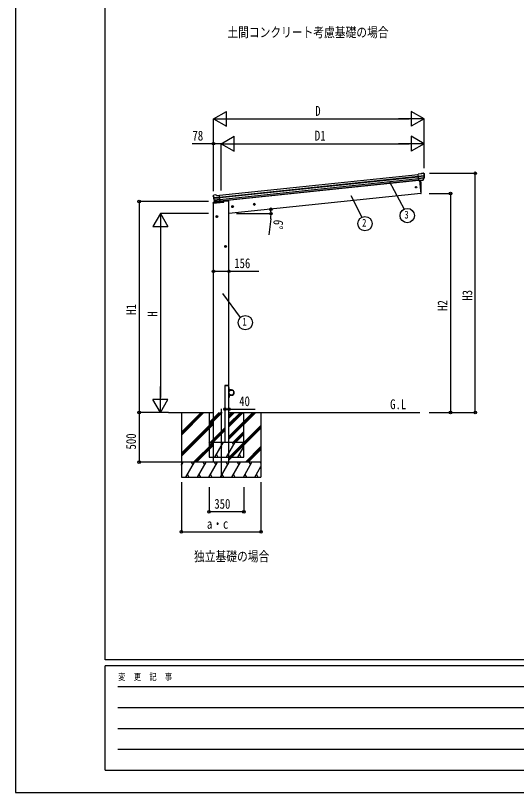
# Model space of a CAD drawing. Units: millimetres, scale not verified. Extents: x -12615 to 12615, y -8910 to 8910.
# Drawn here: x -12615 to -7581, y -8910 to -1095 of the extents above; entities that cross this region are included whole.
import ezdxf
from ezdxf.enums import TextEntityAlignment as Align

# ---------------------------------------------------------------- set-up
doc = ezdxf.new("R2010")
doc.units = ezdxf.units.MM
doc.header["$LTSCALE"] = 40
for name, color, linetype in [('0-2_USER1', 3, 'Continuous'), ('0-3_YKK_12', 2, 'Continuous'), ('0-4_YKK_13', 4, 'Continuous'), ('0-5_YKK_A1', 4, 'Continuous'), ('0-6_YKK_D', 6, 'Continuous'), ('0-7_YKK_ZWAK', 7, 'Continuous')]:
    doc.layers.add(name, color=color, linetype=linetype)
doc.styles.add('ＭＳ ゴシック', font='')
doc.styles.get('ＭＳ ゴシック').set_extended_font_data('MS Gothic')

msp = doc.modelspace()

# ---------------------------------------------------------------- linework, layer by layer
at = {"layer": '0-3_YKK_12'}
msp.add_line((-10548.2, -5049.52), (-10548.2, -5742.84), dxfattribs=at)
at = {"layer": '0-4_YKK_13'}
for p, q in [((-8543.4, -2688.22), (-8569.92, -2691.01)), ((-8563.14, -2755.56), (-8569.92, -2691.01)), ((-8567.76, -2711.54), (-8508.02, -2705.26)), ((-8507.54, -2711.13), (-8567.15, -2717.39)), ((-8508.38, -2727.88), (-8565.41, -2733.88)), ((-8509.77, -2732.54), (-8564.95, -2738.34)), ((-8518.33, -2749.12), (-8508.88, -2730.82)), ((-8517.28, -2749.55), (-8507.16, -2731.29)), ((-8517.08, -2679.42), (-8517.08, -2679.42)), ((-8513.42, -2680.51), (-8513.42, -2680.51)), ((-8513.42, -2680.51), (-8509.1, -2684.01)), ((-8509.1, -2684.01), (-8508.24, -2684.7)), ((-8506.85, -2688.4), (-8507.16, -2686.55)), ((-8519.78, -2750.78), (-8563.16, -2755.34)), ((-8563.14, -2755.56), (-8553.19, -2754.52)), ((-8556.57, -2754.87), (-8542.86, -2885.24)), ((-8553.19, -2754.52), (-8552.92, -2754.58)), ((-8552.92, -2754.58), (-8527.59, -2751.92)), ((-8527.59, -2751.92), (-8527.33, -2751.8)), ((-8527.33, -2751.8), (-8519.64, -2750.99)), ((-8542.86, -2885.24), (-8540.81, -2884.96)), ((-10628.24, -2911.37), (-10628.32, -2909.5)), ((-10626.96, -2906.6), (-10627.65, -2907.46)), ((-10623.46, -2902.28), (-10626.96, -2906.6)), ((-10521.38, -2962.91), (-10626.16, -2973.92)), ((-10626.16, -2973.92), (-10521.38, -2962.91)), ((-10521.38, -2962.98), (-10625.64, -2973.94)), ((-10521.38, -2963.48), (-10624.71, -2974.34)), ((-10563.85, -2921.33), (-10623.59, -2927.61)), ((-10623.46, -2902.28), (-10623.46, -2902.28)), ((-10622.84, -2933.45), (-10563.23, -2927.19)), ((-10620.1, -2900.46), (-10620.1, -2900.46)), ((-10605.33, -2969.01), (-10619.02, -2953.26)), ((-10618.53, -2949.67), (-10561.5, -2943.67)), ((-10604.39, -2968.37), (-10617.43, -2952.44)), ((-10616.21, -2953.94), (-10561.03, -2948.14)), ((-10595.02, -2969.12), (-10602.72, -2969.93)), ((-10602.62, -2969.69), (-10559.24, -2965.13)), ((-10594.75, -2969.18), (-10595.02, -2969.12)), ((-10569.42, -2966.52), (-10594.75, -2969.18)), ((-10592.53, -2903.59), (-10566.01, -2900.81)), ((-10569.17, -2966.4), (-10569.42, -2966.52)), ((-10559.22, -2965.36), (-10569.17, -2966.4)), ((-10559.22, -2965.36), (-10566.01, -2900.81)), ((-10556.38, -2965.65), (-10556.38, -2967.16)), ((-10521.38, -2967.53), (-10521.38, -2962.91)), ((-10628.38, -2983.28), (-10627.14, -2973.86)), ((-10627.37, -2983.17), (-10628.38, -2983.28)), ((-10627.37, -2983.17), (-10525.86, -2972.5)), ((-10626.16, -2973.92), (-10627.37, -2983.17)), ((-10627.37, -2983.17), (-10626.16, -2973.92)), ((-10625.64, -2973.94), (-10626.85, -2983.12)), ((-10626.16, -2973.92), (-10626.25, -2973)), ((-10626.25, -2973), (-10626.16, -2973.92)), ((-10624.71, -2974.34), (-10624.76, -2973.85)), ((-10510.7, -4817.82), (-10510.61, -4816.26)), ((-10509.71, -4817.82), (-10510.7, -4817.82)), ((-10509.71, -4817.82), (-10470.7, -4817.82)), ((-10509.61, -4815.32), (-10470.8, -4815.32)), ((-10470.2, -4837.82), (-10468.2, -4837.82)), ((-10470.2, -4837.82), (-10470.2, -4860.52)), ((-10468.2, -4860.52), (-10468.2, -4837.82)), ((-10470.2, -4937.82), (-10470.2, -4915.12)), ((-10445.2, -4860.52), (-10468.2, -4860.52)), ((-10468.2, -4862.52), (-10445.2, -4862.52)), ((-10468.2, -4913.12), (-10445.2, -4913.12)), ((-10468.2, -4915.12), (-10468.2, -4937.82)), ((-10445.2, -4915.12), (-10468.2, -4915.12)), ((-10470.2, -4937.82), (-10468.2, -4937.82))]:
    msp.add_line(p, q, dxfattribs=at)
for points in [[(-8543.4, -2688.22), (-8531.8, -2681.25), (-8531.8, -2681.25)], [(-8530.57, -2680.84), (-8530.57, -2680.84), (-8517.08, -2679.42)], [(-10626.25, -2973), (-10521.38, -2961.98), (-10521.38, -2962.91)], [(-10606.61, -2899.04), (-10606.61, -2899.04), (-10620.1, -2900.46)], [(-10592.53, -2903.59), (-10605.32, -2899.19), (-10605.32, -2899.19)], [(-10469.8, -4816.26), (-10469.7, -4817.82), (-10470.7, -4817.82)]]:
    msp.add_lwpolyline(points, dxfattribs=at)
for centre, radius in [((-8589.66, -2822.69), 6.5), ((-10547.95, -5437.76), 5)]:
    msp.add_circle(centre, radius, dxfattribs=at)
for centre, radius, start, end in [((-8530.25, -2683.82), 3, 96.02369, 120.97631), ((-8516.56, -2684.39), 5, 51.04426, 95.95574), ((-8700.4, -2710.05), 192.44, 1.4271, 6.57578), ((-8511.55, -2729.44), 3, 332.69111, 354.20009), ((-8707.74, -2709.52), 200.2, 354.20009, 359.53883), ((-8462.75, -2703.15), 45.32, 182.67122, 185.64518), ((-8507.36, -2712.47), 1.35, 95.1605, 97.91927), ((-8504.75, -2710.91), 2.74, 179.02151, 184.43412), ((-8509.78, -2729.84), 3, 331, 354.13916), ((-8707.74, -2709.52), 202, 354.13916, 6), ((-9437.47, -2845.04), 900, 357.63919, 5.84085), ((-8519.9, -2748.1), 2.99, 285.2717, 331.00739), ((-8541.23, -2881.99), 3, 278, 357.63919), ((-10427.35, -2890.25), 202, 186, 197.86084), ((-10434.41, -2892.3), 192.44, 185.42422, 190.5729), ((-10668.31, -2934.96), 45.32, 6.35482, 9.32878), ((-10619.57, -2905.43), 5, 96.04426, 140.95574), ((-10625.61, -2933.82), 2.74, 7.56588, 12.97849), ((-10622.74, -2934.8), 1.35, 94.08073, 96.8395), ((-10427.35, -2890.25), 200.2, 192.46117, 197.79991), ((-10616.76, -2951.29), 3, 197.86084, 221), ((-10615.11, -2950.54), 3, 197.79991, 219.30889), ((-10606.3, -2902.02), 3, 71.02369, 95.97631), ((-10603.07, -2967.05), 2.99, 220.99261, 266.7283), ((-10526.38, -2967.53), 5, 276, 0), ((-10626.15, -2973.99), 1, 96, 172.5), ((-10626.87, -2977.52), 3.66, 78.7113, 94.17753), ((-10626.87, -2977.52), 3.66, 78.7113, 94.17753), ((-10509.61, -4816.32), 1, 90, 176.5), ((-10470.8, -4816.32), 1, 3.5, 90), ((-10468.2, -4860.52), 2, 180, 270), ((-10468.2, -4915.12), 2, 90, 180), ((-10445.2, -4887.82), 27.3, 270, 90), ((-10445.2, -4887.82), 25.3, 270, 90)]:
    msp.add_arc(centre, radius, start, end, dxfattribs=at)
for centre, major_axis, ratio, start_param, end_param in [((-8509.11, -2688.01), (-0.87, 5.91), 0.020485, 0.671432, 1.5691306), ((-8514.5, -2683.49), (5.88, -1.31), 0.24881, 0.460585, 0.4641038), ((-8510.12, -2687.04), (-2.34, 1.9), 0.995767, 3.9859716, 4.712389), ((-8705.43, -2731.46), (-20.92, 199.05), 0.994373, 4.7113789, 4.7277536), ((-8520.1, -2747.8), (-0.11, 3), 0.642905, 3.2459383, 4.203928), ((-8519.96, -2748), (1.66, -2.51), 0.997631, 5.8041905, 5.8929484), ((-8520.03, -2747.89), (3.53, -2.11), 0.650902, 5.2561448, 5.3289554), ((-8517.66, -2747.54), (1.08, 3.13), 0.040856, 2.1135035, 2.1416249), ((-10625.32, -2909.35), (1.9, 2.34), 0.995767, 1.5707963, 2.2972137), ((-10621.78, -2904.97), (-5.48, -2.51), 0.24881, 5.8190815, 5.8226003), ((-10626.11, -2910.51), (-0.38, 5.97), 0.020485, 4.7140547, 5.6117533), ((-10425.04, -2912.2), (-20.92, 199.05), 0.994373, 1.5554317, 1.5718064), ((-10605.37, -2966.97), (-1.71, 2.84), 0.040856, 4.1415604, 4.1696818), ((-10602.93, -2966.71), (-0.51, 2.96), 0.642905, 2.0792573, 3.037247), ((-10602.98, -2966.82), (-3.02, -2.79), 0.650902, 0.9542299, 1.0270405), ((-10603.02, -2966.94), (-1.1, -2.8), 0.997631, 0.3902369, 0.4789948)]:
    msp.add_ellipse(centre, major_axis=major_axis, ratio=ratio, start_param=start_param, end_param=end_param, dxfattribs=at)
at = {"layer": '0-5_YKK_A1'}
for p, q in [((-10565.8, -2902.8), (-8569.71, -2693)), ((-10563.81, -2921.69), (-8567.73, -2711.89)), ((-10563.38, -2925.87), (-8567.29, -2716.07)), ((-10561.28, -2945.73), (-8565.2, -2735.93)), ((-8563.44, -2752.67), (-10559.52, -2962.47)), ((-8563.33, -2753.66), (-10488.62, -2956.02)), ((-8556.57, -2754.87), (-8542.86, -2885.24)), ((-8542.86, -2885.24), (-10470.2, -3087.82)), ((-10488.62, -2956.02), (-10488.02, -2961.82)), ((-10470.2, -5587.82), (-10470.2, -2961.82)), ((-10625.7, -5587.82), (-10625.7, -2983)), ((-10424.04, -3015.6), (-10443.93, -3017.69)), ((-10434.77, -3009.18), (-10440.85, -3013.59)), ((-10440.85, -3013.59), (-10440.06, -3021.05)), ((-10440.06, -3021.05), (-10433.2, -3024.11)), ((-10432.94, -3026.59), (-10435.03, -3006.7)), ((-10427.92, -3012.23), (-10434.77, -3009.18)), ((-10205.25, -2992.6), (-10225.14, -2994.69)), ((-10215.98, -2986.18), (-10222.05, -2990.59)), ((-10222.05, -2990.59), (-10221.27, -2998.06)), ((-10221.27, -2998.06), (-10214.41, -3001.11)), ((-10214.15, -3003.59), (-10216.24, -2983.7)), ((-10209.12, -2989.23), (-10215.98, -2986.18)), ((-10581.2, -3117.37), (-10601.2, -3117.37)), ((-10591.2, -3109.86), (-10597.7, -3113.61)), ((-10597.7, -3113.61), (-10597.7, -3121.12)), ((-10597.7, -3121.12), (-10591.2, -3124.87)), ((-10591.2, -3127.37), (-10591.2, -3107.37)), ((-10584.7, -3113.61), (-10591.2, -3109.86)), ((-10494.2, -3417.37), (-10514.2, -3417.37)), ((-10504.2, -3409.86), (-10510.7, -3413.61)), ((-10510.7, -3413.61), (-10510.7, -3421.12)), ((-10510.7, -3421.12), (-10504.2, -3424.87)), ((-10504.2, -3427.37), (-10504.2, -3407.37)), ((-10497.7, -3413.61), (-10504.2, -3409.86)), ((-10510.2, -4817.82), (-10510.2, -5387.82)), ((-10470.2, -4817.82), (-10510.2, -4817.82)), ((-10470.2, -5387.82), (-10470.2, -4837.82)), ((-11076.84, -5087.82), (-10625.7, -5087.82)), ((-10948.2, -5314.45), (-10721.57, -5087.82)), ((-10948.2, -5300.3), (-10735.71, -5087.82)), ((-10948.2, -5286.16), (-10749.86, -5087.82)), ((-10948.2, -5087.87), (-10948.2, -5737.82)), ((-10670.2, -5087.82), (-10670.2, -5537.82)), ((-10670.2, -5190.16), (-10567.86, -5087.82)), ((-10670.2, -5204.31), (-10553.71, -5087.82)), ((-10670.2, -5218.45), (-10539.57, -5087.82)), ((-10470.2, -5087.82), (-8551.26, -5087.82)), ((-10470.2, -5356.95), (-10201.07, -5087.82)), ((-10470.2, -5342.8), (-10215.21, -5087.82)), ((-10470.2, -5328.66), (-10229.36, -5087.82)), ((-10470.2, -5144.76), (-10413.26, -5087.82)), ((-10470.2, -5130.61), (-10427.41, -5087.82)), ((-10470.2, -5116.47), (-10441.55, -5087.82)), ((-10470.2, -5230.58), (-10327.44, -5087.82)), ((-10470.2, -5216.44), (-10341.58, -5087.82)), ((-10470.2, -5202.3), (-10355.72, -5087.82)), ((-10320.2, -5537.82), (-10320.2, -5087.82)), ((-10148.2, -5087.87), (-10148.2, -5737.82)), ((-10948.2, -5498.29), (-10626.2, -5176.3)), ((-10948.2, -5512.43), (-10626.2, -5190.44)), ((-10948.2, -5526.58), (-10626.2, -5204.58)), ((-10470.2, -5540.79), (-10148.2, -5218.79)), ((-10470.2, -5554.93), (-10148.2, -5232.94)), ((-10655.73, -5387.82), (-10510.2, -5242.3)), ((-10641.58, -5387.82), (-10510.2, -5256.44)), ((-10627.44, -5387.82), (-10510.2, -5270.58)), ((-10470.2, -5569.08), (-10148.2, -5247.08)), ((-10429.45, -5387.82), (-10320.2, -5278.57)), ((-10415.31, -5387.82), (-10320.2, -5292.71)), ((-10401.17, -5387.82), (-10320.2, -5306.86)), ((-10825.6, -5587.82), (-10626.2, -5388.43)), ((-10670.2, -5440.93), (-10639.54, -5387.82)), ((-10670.2, -5387.82), (-10320.2, -5387.82)), ((-10654.54, -5413.8), (-10669.54, -5387.82)), ((-10610.67, -5537.82), (-10524.07, -5387.82)), ((-10495.2, -5537.82), (-10408.6, -5387.82)), ((-10423.6, -5413.8), (-10438.6, -5387.82)), ((-10811.45, -5587.82), (-10626.2, -5402.57)), ((-10797.31, -5587.82), (-10626.2, -5416.71)), ((-10379.73, -5537.82), (-10320.2, -5434.71)), ((-10305.1, -5587.82), (-10148.2, -5430.93)), ((-10290.95, -5587.82), (-10148.2, -5445.07)), ((-10276.81, -5587.82), (-10148.2, -5459.21)), ((-10670.2, -5537.82), (-10320.2, -5537.82)), ((-10595.67, -5511.84), (-10580.67, -5537.82)), ((-10480.2, -5511.84), (-10465.2, -5537.82)), ((-10364.73, -5511.84), (-10349.73, -5537.82)), ((-10148.2, -5587.82), (-10948.2, -5587.82)), ((-10948.2, -5616.76), (-10931.5, -5587.82)), ((-10946.5, -5613.8), (-10948.2, -5610.84)), ((-10902.63, -5737.82), (-10816.03, -5587.82)), ((-10831.03, -5613.8), (-10846.03, -5587.82)), ((-10787.16, -5737.82), (-10700.56, -5587.82)), ((-10715.56, -5613.8), (-10730.56, -5587.82)), ((-10671.69, -5737.82), (-10585.09, -5587.82)), ((-10600.09, -5613.8), (-10615.09, -5587.82)), ((-10556.22, -5737.82), (-10469.62, -5587.82)), ((-10484.62, -5613.8), (-10499.62, -5587.82)), ((-10440.75, -5737.82), (-10354.15, -5587.82)), ((-10369.15, -5613.8), (-10384.15, -5587.82)), ((-10325.28, -5737.82), (-10238.68, -5587.82)), ((-10253.68, -5613.8), (-10268.68, -5587.82)), ((-10148.2, -5596.48), (-10153.21, -5587.82)), ((-10209.81, -5737.82), (-10148.2, -5631.11)), ((-10948.2, -5737.82), (-10148.2, -5737.82)), ((-10887.63, -5711.84), (-10872.63, -5737.82)), ((-10772.16, -5711.84), (-10757.16, -5737.82)), ((-10656.69, -5711.84), (-10641.69, -5737.82)), ((-10541.22, -5711.84), (-10526.22, -5737.82)), ((-10425.75, -5711.84), (-10410.75, -5737.82)), ((-10310.28, -5711.84), (-10295.28, -5737.82)), ((-10194.81, -5711.84), (-10179.81, -5737.82))]:
    msp.add_line(p, q, dxfattribs=at)
for points in [[(-10470.2, -2961.82), (-10490.2, -2961.82), (-10521.38, -2965.09)], [(-10433.2, -3024.11), (-10427.13, -3019.69), (-10427.92, -3012.23)], [(-10214.41, -3001.11), (-10208.34, -2996.7), (-10209.12, -2989.23)], [(-10591.2, -3124.87), (-10584.7, -3121.12), (-10584.7, -3113.61)], [(-10504.2, -3424.87), (-10497.7, -3421.12), (-10497.7, -3413.61)]]:
    msp.add_lwpolyline(points, dxfattribs=at)
for centre, radius in [((-10433.99, -3016.64), 8.5), ((-10433.99, -3016.64), 7.7), ((-10433.99, -3016.64), 6.5), ((-10215.19, -2993.64), 8.5), ((-10215.19, -2993.64), 7.7), ((-10215.19, -2993.64), 6.5), ((-10591.2, -3117.37), 8.5), ((-10591.2, -3117.37), 7.7), ((-10591.2, -3117.37), 6.5), ((-10504.2, -3417.37), 8.5), ((-10504.2, -3417.37), 7.7), ((-10504.2, -3417.37), 6.5), ((-10445.2, -4887.82), 25)]:
    msp.add_circle(centre, radius, dxfattribs=at)
at = {"layer": '0-6_YKK_D'}
for p, q in [((-10626.2, -2134.42), (-10496.3, -2059.42)), ((-10496.3, -2209.42), (-10496.3, -2059.42)), ((-8507.82, -2134.42), (-8637.72, -2059.42)), ((-8637.72, -2059.42), (-8637.72, -2209.42)), ((-10626.2, -2851.84), (-10626.2, -2133.42)), ((-10626.2, -2134.42), (-10496.3, -2209.42)), ((-10626.2, -2134.42), (-10366.4, -2134.42)), ((-10476.2, -2134.42), (-8657.82, -2134.42)), ((-8507.82, -2134.42), (-8767.63, -2134.42)), ((-8507.82, -2134.42), (-8637.72, -2209.42)), ((-8507.82, -2629.1), (-8507.82, -2133.42)), ((-10547.95, -2384.42), (-10418.05, -2309.42)), ((-10418.05, -2459.42), (-10418.05, -2309.42)), ((-8507.82, -2384.42), (-8637.72, -2309.42)), ((-8637.72, -2309.42), (-8637.72, -2459.42)), ((-10625.7, -2861.84), (-10625.7, -2383.42)), ((-10547.95, -2853.67), (-10547.95, -2383.42)), ((-10547.95, -2853.67), (-10547.95, -2383.42)), ((-10547.95, -2384.42), (-10418.05, -2459.42)), ((-10547.95, -2384.42), (-10288.15, -2384.42)), ((-10397.95, -2384.42), (-8657.82, -2384.42)), ((-8507.82, -2384.42), (-8767.63, -2384.42)), ((-8507.82, -2384.42), (-8637.72, -2459.42)), ((-8507.82, -2628.1), (-8507.82, -2383.42)), ((-8455.99, -2681.4), (-7993.13, -2681.4)), ((-7994.13, -5087.82), (-7994.13, -2681.4)), ((-8860.53, -2761.23), (-8710.63, -3042.62)), ((-8456.99, -2885.24), (-8243.13, -2885.24)), ((-8244.13, -2885.24), (-8244.13, -5087.82)), ((-10676.2, -2965.31), (-11374.18, -2965.31)), ((-11373.18, -2965.31), (-11373.18, -5087.82)), ((-9245.73, -2905.47), (-9135.85, -3123.76)), ((-11158.65, -3087.82), (-11233.65, -3217.72)), ((-10676.2, -3087.82), (-11159.65, -3087.82)), ((-11158.65, -3087.82), (-11083.65, -3217.72)), ((-11158.65, -3087.82), (-11158.65, -3347.62)), ((-10395.84, -3087.82), (-10046.29, -3087.82)), ((-10050.37, -3138.72), (-10069.91, -3299.94)), ((-11233.65, -3217.72), (-11083.65, -3217.72)), ((-11158.65, -3237.82), (-11158.65, -4937.82)), ((-10536.36, -3890.4), (-10356.56, -4133.04)), ((-11158.65, -5087.82), (-11158.65, -4828.01)), ((-11158.65, -5087.82), (-11233.65, -4957.91)), ((-11083.65, -4957.91), (-11233.65, -4957.91)), ((-11158.65, -5087.82), (-11083.65, -4957.91)), ((-11077.84, -5087.82), (-11374.18, -5087.82)), ((-11077.84, -5087.82), (-11374.18, -5087.82)), ((-11373.18, -5087.82), (-11373.18, -5587.82)), ((-11077.84, -5087.82), (-11159.65, -5087.82)), ((-8456.99, -5087.82), (-8243.13, -5087.82)), ((-8456.99, -5087.82), (-7993.13, -5087.82)), ((-10949.2, -5587.82), (-11374.18, -5587.82)), ((-10948.2, -5788.76), (-10948.2, -6288.76)), ((-10670.2, -5838.76), (-10670.2, -6088.76)), ((-10320.2, -5838.76), (-10320.2, -6088.76)), ((-10148.2, -5788.76), (-10148.2, -6288.76)), ((-10320.2, -6087.76), (-10670.2, -6087.76)), ((-10948.2, -6287.76), (-10148.2, -6287.76))]:
    msp.add_line(p, q, dxfattribs=at)
for points in [[(-10547.95, -2384.42), (-10625.7, -2384.42), (-10839.1, -2384.42)], [(-10625.7, -3667.37), (-10470.2, -3667.37), (-10170.4, -3667.37)], [(-10510.2, -5054.26), (-10470.2, -5054.26), (-10208.2, -5054.26)]]:
    msp.add_lwpolyline(points, dxfattribs=at)
for centre, radius in [((-10625.7, -2384.42), 12.75), ((-7994.13, -2681.4), 12.75), ((-8244.13, -2885.24), 12.75), ((-11373.18, -2965.31), 12.75), ((-10049.61, -3043.61), 12.75), ((-8678.4, -3107.01), 72), ((-10047.29, -3087.82), 12.75), ((-9103.47, -3188.07), 72), ((-10625.7, -3667.37), 12.75), ((-10470.2, -3667.37), 12.75), ((-10305.84, -4184.14), 72), ((-11373.18, -5087.82), 12.75), ((-11373.18, -5087.82), 12.75), ((-10510.2, -5054.26), 12.75), ((-10470.2, -5054.26), 12.75), ((-8244.13, -5087.82), 12.75), ((-7994.13, -5087.82), 12.75), ((-11373.18, -5587.82), 12.75), ((-10670.2, -6087.76), 12.75), ((-10320.2, -6087.76), 12.75), ((-10948.2, -6287.76), 12.75), ((-10148.2, -6287.76), 12.75)]:
    msp.add_circle(centre, radius, dxfattribs=at)
for start, end in [(0, 6), (353.08641, 0)]:
    msp.add_arc((-10470.2, -3087.82), 422.91, start, end, dxfattribs=at)
at = {"layer": '0-7_YKK_ZWAK'}
for p, q in [((-11714.94, -7575), (-11714.94, 8325)), ((11685.06, -7575), (-11714.94, -7575)), ((-3914.94, -7635), (-11714.94, -7635)), ((-11714.94, -8685), (-11714.94, -7635)), ((-11587.44, -7845), (-4064.94, -7845)), ((-11587.44, -8055), (-4064.94, -8055)), ((-11587.44, -8265), (-4064.94, -8265)), ((-11587.44, -8475), (-4064.94, -8475)), ((-11714.94, -8685), (-3914.94, -8685))]:
    msp.add_line(p, q, dxfattribs=at)
msp.add_lwpolyline([(-12615, -8910), (12615, -8910), (12615, 8910), (-12615, 8910)], close=True, dxfattribs=at)

# ---------------------------------------------------------------- texts
at = {"layer": '0-2_USER1', "style": 'ＭＳ ゴシック', "width": 0.8}
for s, p in [('土間コンクリート考慮基礎の場合', (-10486.13, -1342.15)), ('G.L', (-8850.15, -5084.22)), ('独立基礎の場合', (-10821.16, -6614.3))]:
    msp.add_text(s, height=98.97, dxfattribs=at).set_placement(p, align=Align.BOTTOM_LEFT)
at = {"layer": '0-6_YKK_D', "style": 'ＭＳ ゴシック', "width": 0.8}
for s, height, p in [('D', 98.97, (-9603.01, -2133.62)), ('78', 98.97, (-10837.1, -2382.42)), ('D1', 98.97, (-9607.09, -2382.42)), ('3', 79.18, (-8707.2, -3161.01)), ('2', 79.18, (-9132.27, -3242.07)), ('156', 98.97, (-10417.2, -3665.37)), ('1', 79.18, (-10334.64, -4238.14)), ('40', 98.97, (-10367.4, -5053.46)), ('350', 98.97, (-10617.6, -6085.76)), ('a・c', 98.97, (-10692.2, -6286.96))]:
    msp.add_text(s, height=height, dxfattribs=at).set_placement(p, align=Align.BOTTOM_LEFT)
for s, rotation, p in [('6°', 263.086, (-10048.62, -3140.95)), ('H3', 90, (-7995.46, -3963.81)), ('H2', 90, (-8244.93, -4065.73)), ('H1', 90, (-11373.98, -4105.76)), ('H', 90, (-11159.45, -4123.82)), ('500', 90, (-11375.18, -5460.22))]:
    msp.add_text(s, height=98.97, rotation=rotation, dxfattribs=at).set_placement(p, align=Align.BOTTOM_LEFT)
at = {"layer": '0-7_YKK_ZWAK', "style": 'ＭＳ ゴシック', "width": 0.8}
msp.add_text('変  更  記  事', height=65.98, dxfattribs=at).set_placement((-11583.93, -7800), align=Align.BOTTOM_LEFT)

doc.saveas('drawing.dxf')
